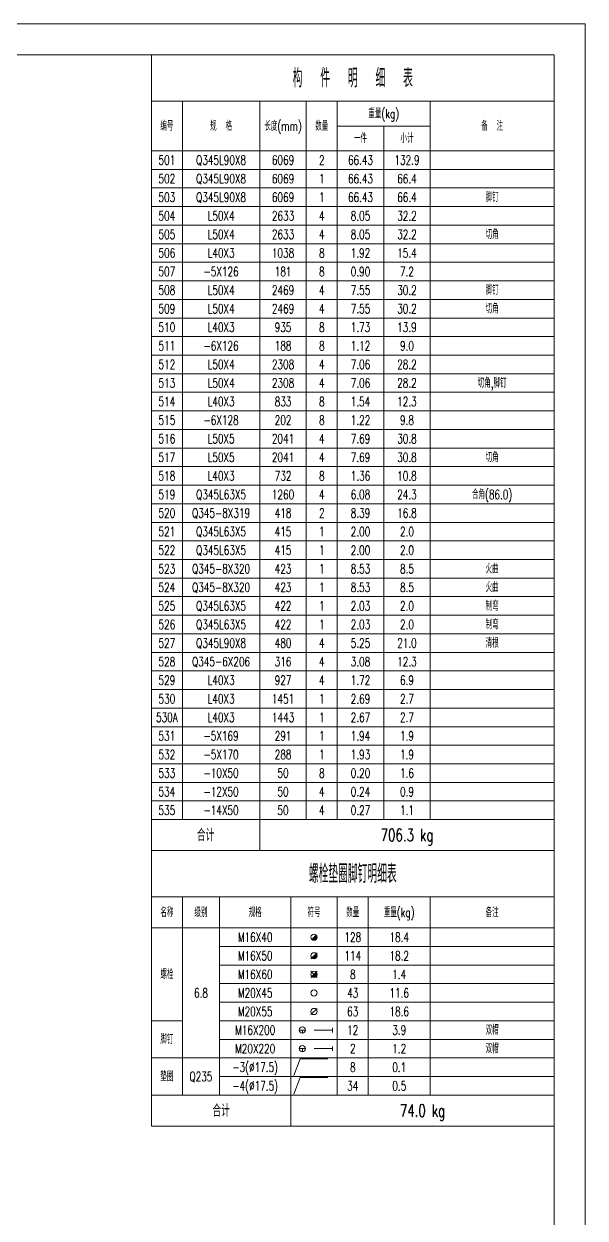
# Model space of a CAD drawing. Extents: x -62666 to 126696, y -48828 to 60042.
# Drawn here: x -49470 to -45846, y -8073 to -358 of the extents above; entities that cross this region are included whole.
import ezdxf
from ezdxf.enums import TextEntityAlignment as Align

# ---------------------------------------------------------------- set-up
doc = ezdxf.new("R2010")
doc.units = 0
doc.header["$MEASUREMENT"] = 0
doc.layers.get('0').update_dxf_attribs({"linetype": 'CONTINUOUS', "lineweight": 25})
doc.styles.get("Standard").update_dxf_attribs({"font": 'simplex.shx', "width": 0.7, "height": 3, "bigfont": 'gbhzfs.shx'})

# ---------------------------------------------------------------- blocks, each defined once
blk = doc.blocks.new('M16X40S')
at = {"color": 3, "linetype": 'Continuous', "lineweight": 13}
blk.add_line((-0.707, -0.707), (0.707, 0.707), dxfattribs=at)
blk.add_circle((0, 0), 1, dxfattribs=at)
for radius in [0.9, 0.8, 0.7, 0.6, 0.5, 0.4, 0.3, 0.2, 0.1]:
    blk.add_arc((0, 0), radius, 225, 45, dxfattribs=at)
blk = doc.blocks.new('M16X50S')
at = {"color": 3, "linetype": 'Continuous', "lineweight": 13}
blk.add_line((-1, -1), (1, 1), dxfattribs=at)
blk.add_circle((0, 0), 1, dxfattribs=at)
for radius in [0.9, 0.8, 0.7, 0.6, 0.5, 0.4, 0.3, 0.2, 0.1]:
    blk.add_arc((0, 0), radius, 225, 45, dxfattribs=at)
blk = doc.blocks.new('M16X60S')
at = {"color": 3, "linetype": 'Continuous', "lineweight": 13}
for p, q in [((-1, -1), (1, 1)), ((1, -1), (-1, 1))]:
    blk.add_line(p, q, dxfattribs=at)
blk.add_circle((0, 0), 1, dxfattribs=at)
for radius in [0.9, 0.8, 0.7, 0.6, 0.5, 0.4, 0.3, 0.2, 0.1]:
    blk.add_arc((0, 0), radius, 225, 45, dxfattribs=at)
blk = doc.blocks.new('M20X45S')
at = {"color": 3, "linetype": 'Continuous', "lineweight": 13}
blk.add_circle((0, 0), 1, dxfattribs=at)
blk = doc.blocks.new('M20X55S')
at = {"color": 3, "linetype": 'Continuous', "lineweight": 13}
blk.add_line((-1, -1), (1, 1), dxfattribs=at)
blk.add_circle((0, 0), 1, dxfattribs=at)
blk = doc.blocks.new('StepBoltML')
at = {"color": 3, "linetype": 'Continuous', "lineweight": 13}
for p, q in [((-4.75, 0), (-2.75, 0)), ((-3.75, 0), (-3.75, -1)), ((0, 0), (6, 0)), ((6, -0.75), (6, 0.75))]:
    blk.add_line(p, q, dxfattribs=at)
blk.add_circle((-3.75, 0), 1, dxfattribs=at)
blk = doc.blocks.new('WasherML')
at = {"color": 3, "linetype": 'Continuous', "lineweight": 13}
for p, q in [((-6.5, -2.7), (-4.5, 2.7)), ((-4.5, 2.7), (4.5, 2.7))]:
    blk.add_line(p, q, dxfattribs=at)

msp = doc.modelspace()

# ---------------------------------------------------------------- linework, layer by layer
at = {"color": 7, "linetype": 'Continuous', "lineweight": 18}
for p, q in [((-62666.47025, -358.15675), (-45846.47025, -358.15675)), ((-45846.47025, -12238.15675), (-45846.47025, -358.15675)), ((-62166.47025, -558.15675), (-46046.47025, -558.15675)), ((-46046.47025, -12038.15675), (-46046.47025, -558.15675))]:
    msp.add_line(p, q, dxfattribs=at)
at = {"color": 3, "linetype": 'Continuous', "lineweight": 13}
for points in [[(-48646.47025, -558.15675), (-48646.47025, -858.15675), (-46046.47025, -858.15675), (-46046.47025, -558.15675)], [(-48646.47025, -858.15675), (-48646.47025, -1178.15675), (-48446.47025, -1178.15675), (-48446.47025, -858.15675)], [(-48446.47025, -858.15675), (-48446.47025, -1178.15675), (-47946.47025, -1178.15675), (-47946.47025, -858.15675)], [(-47946.47025, -858.15675), (-47946.47025, -1178.15675), (-47646.47025, -1178.15675), (-47646.47025, -858.15675)], [(-47646.47025, -858.15675), (-47646.47025, -1178.15675), (-47446.47025, -1178.15675), (-47446.47025, -858.15675)], [(-47446.47025, -858.15675), (-47446.47025, -1018.15675), (-46846.47025, -1018.15675), (-46846.47025, -858.15675)], [(-46846.47025, -858.15675), (-46846.47025, -1178.15675), (-46046.47025, -1178.15675), (-46046.47025, -858.15675)], [(-47446.47025, -1018.15675), (-47446.47025, -1178.15675), (-47146.47025, -1178.15675), (-47146.47025, -1018.15675)], [(-47146.47025, -1018.15675), (-47146.47025, -1178.15675), (-46846.47025, -1178.15675), (-46846.47025, -1018.15675)], [(-48646.47025, -1178.15675), (-48646.47025, -1298.15675), (-48446.47025, -1298.15675), (-48446.47025, -1178.15675)], [(-48446.47025, -1178.15675), (-48446.47025, -1298.15675), (-47946.47025, -1298.15675), (-47946.47025, -1178.15675)], [(-47946.47025, -1178.15675), (-47946.47025, -1298.15675), (-47646.47025, -1298.15675), (-47646.47025, -1178.15675)], [(-47646.47025, -1178.15675), (-47646.47025, -1298.15675), (-47446.47025, -1298.15675), (-47446.47025, -1178.15675)], [(-47446.47025, -1178.15675), (-47446.47025, -1298.15675), (-47146.47025, -1298.15675), (-47146.47025, -1178.15675)], [(-47146.47025, -1178.15675), (-47146.47025, -1298.15675), (-46846.47025, -1298.15675), (-46846.47025, -1178.15675)], [(-46846.47025, -1178.15675), (-46846.47025, -1298.15675), (-46046.47025, -1298.15675), (-46046.47025, -1178.15675)], [(-48646.47025, -1298.15675), (-48646.47025, -1418.15675), (-48446.47025, -1418.15675), (-48446.47025, -1298.15675)], [(-48446.47025, -1298.15675), (-48446.47025, -1418.15675), (-47946.47025, -1418.15675), (-47946.47025, -1298.15675)], [(-47946.47025, -1298.15675), (-47946.47025, -1418.15675), (-47646.47025, -1418.15675), (-47646.47025, -1298.15675)], [(-47646.47025, -1298.15675), (-47646.47025, -1418.15675), (-47446.47025, -1418.15675), (-47446.47025, -1298.15675)], [(-47446.47025, -1298.15675), (-47446.47025, -1418.15675), (-47146.47025, -1418.15675), (-47146.47025, -1298.15675)], [(-47146.47025, -1298.15675), (-47146.47025, -1418.15675), (-46846.47025, -1418.15675), (-46846.47025, -1298.15675)], [(-46846.47025, -1298.15675), (-46846.47025, -1418.15675), (-46046.47025, -1418.15675), (-46046.47025, -1298.15675)], [(-48646.47025, -1418.15675), (-48646.47025, -1538.15675), (-48446.47025, -1538.15675), (-48446.47025, -1418.15675)], [(-48446.47025, -1418.15675), (-48446.47025, -1538.15675), (-47946.47025, -1538.15675), (-47946.47025, -1418.15675)], [(-47946.47025, -1418.15675), (-47946.47025, -1538.15675), (-47646.47025, -1538.15675), (-47646.47025, -1418.15675)], [(-47646.47025, -1418.15675), (-47646.47025, -1538.15675), (-47446.47025, -1538.15675), (-47446.47025, -1418.15675)], [(-47446.47025, -1418.15675), (-47446.47025, -1538.15675), (-47146.47025, -1538.15675), (-47146.47025, -1418.15675)], [(-47146.47025, -1418.15675), (-47146.47025, -1538.15675), (-46846.47025, -1538.15675), (-46846.47025, -1418.15675)], [(-46846.47025, -1418.15675), (-46846.47025, -1538.15675), (-46046.47025, -1538.15675), (-46046.47025, -1418.15675)], [(-48646.47025, -1538.15675), (-48646.47025, -1658.15675), (-48446.47025, -1658.15675), (-48446.47025, -1538.15675)], [(-48446.47025, -1538.15675), (-48446.47025, -1658.15675), (-47946.47025, -1658.15675), (-47946.47025, -1538.15675)], [(-47946.47025, -1538.15675), (-47946.47025, -1658.15675), (-47646.47025, -1658.15675), (-47646.47025, -1538.15675)], [(-47646.47025, -1538.15675), (-47646.47025, -1658.15675), (-47446.47025, -1658.15675), (-47446.47025, -1538.15675)], [(-47446.47025, -1538.15675), (-47446.47025, -1658.15675), (-47146.47025, -1658.15675), (-47146.47025, -1538.15675)], [(-47146.47025, -1538.15675), (-47146.47025, -1658.15675), (-46846.47025, -1658.15675), (-46846.47025, -1538.15675)], [(-46846.47025, -1538.15675), (-46846.47025, -1658.15675), (-46046.47025, -1658.15675), (-46046.47025, -1538.15675)], [(-48646.47025, -1658.15675), (-48646.47025, -1778.15675), (-48446.47025, -1778.15675), (-48446.47025, -1658.15675)], [(-48446.47025, -1658.15675), (-48446.47025, -1778.15675), (-47946.47025, -1778.15675), (-47946.47025, -1658.15675)], [(-47946.47025, -1658.15675), (-47946.47025, -1778.15675), (-47646.47025, -1778.15675), (-47646.47025, -1658.15675)], [(-47646.47025, -1658.15675), (-47646.47025, -1778.15675), (-47446.47025, -1778.15675), (-47446.47025, -1658.15675)], [(-47446.47025, -1658.15675), (-47446.47025, -1778.15675), (-47146.47025, -1778.15675), (-47146.47025, -1658.15675)], [(-47146.47025, -1658.15675), (-47146.47025, -1778.15675), (-46846.47025, -1778.15675), (-46846.47025, -1658.15675)], [(-46846.47025, -1658.15675), (-46846.47025, -1778.15675), (-46046.47025, -1778.15675), (-46046.47025, -1658.15675)], [(-48646.47025, -1778.15675), (-48646.47025, -1898.15675), (-48446.47025, -1898.15675), (-48446.47025, -1778.15675)], [(-48446.47025, -1778.15675), (-48446.47025, -1898.15675), (-47946.47025, -1898.15675), (-47946.47025, -1778.15675)], [(-47946.47025, -1778.15675), (-47946.47025, -1898.15675), (-47646.47025, -1898.15675), (-47646.47025, -1778.15675)], [(-47646.47025, -1778.15675), (-47646.47025, -1898.15675), (-47446.47025, -1898.15675), (-47446.47025, -1778.15675)], [(-47446.47025, -1778.15675), (-47446.47025, -1898.15675), (-47146.47025, -1898.15675), (-47146.47025, -1778.15675)], [(-47146.47025, -1778.15675), (-47146.47025, -1898.15675), (-46846.47025, -1898.15675), (-46846.47025, -1778.15675)], [(-46846.47025, -1778.15675), (-46846.47025, -1898.15675), (-46046.47025, -1898.15675), (-46046.47025, -1778.15675)], [(-48646.47025, -1898.15675), (-48646.47025, -2018.15675), (-48446.47025, -2018.15675), (-48446.47025, -1898.15675)], [(-48446.47025, -1898.15675), (-48446.47025, -2018.15675), (-47946.47025, -2018.15675), (-47946.47025, -1898.15675)], [(-47946.47025, -1898.15675), (-47946.47025, -2018.15675), (-47646.47025, -2018.15675), (-47646.47025, -1898.15675)], [(-47646.47025, -1898.15675), (-47646.47025, -2018.15675), (-47446.47025, -2018.15675), (-47446.47025, -1898.15675)], [(-47446.47025, -1898.15675), (-47446.47025, -2018.15675), (-47146.47025, -2018.15675), (-47146.47025, -1898.15675)], [(-47146.47025, -1898.15675), (-47146.47025, -2018.15675), (-46846.47025, -2018.15675), (-46846.47025, -1898.15675)], [(-46846.47025, -1898.15675), (-46846.47025, -2018.15675), (-46046.47025, -2018.15675), (-46046.47025, -1898.15675)], [(-48646.47025, -2018.15675), (-48646.47025, -2138.15675), (-48446.47025, -2138.15675), (-48446.47025, -2018.15675)], [(-48446.47025, -2018.15675), (-48446.47025, -2138.15675), (-47946.47025, -2138.15675), (-47946.47025, -2018.15675)], [(-47946.47025, -2018.15675), (-47946.47025, -2138.15675), (-47646.47025, -2138.15675), (-47646.47025, -2018.15675)], [(-47646.47025, -2018.15675), (-47646.47025, -2138.15675), (-47446.47025, -2138.15675), (-47446.47025, -2018.15675)], [(-47446.47025, -2018.15675), (-47446.47025, -2138.15675), (-47146.47025, -2138.15675), (-47146.47025, -2018.15675)], [(-47146.47025, -2018.15675), (-47146.47025, -2138.15675), (-46846.47025, -2138.15675), (-46846.47025, -2018.15675)], [(-46846.47025, -2018.15675), (-46846.47025, -2138.15675), (-46046.47025, -2138.15675), (-46046.47025, -2018.15675)], [(-48646.47025, -2138.15675), (-48646.47025, -2258.15675), (-48446.47025, -2258.15675), (-48446.47025, -2138.15675)], [(-48446.47025, -2138.15675), (-48446.47025, -2258.15675), (-47946.47025, -2258.15675), (-47946.47025, -2138.15675)], [(-47946.47025, -2138.15675), (-47946.47025, -2258.15675), (-47646.47025, -2258.15675), (-47646.47025, -2138.15675)], [(-47646.47025, -2138.15675), (-47646.47025, -2258.15675), (-47446.47025, -2258.15675), (-47446.47025, -2138.15675)], [(-47446.47025, -2138.15675), (-47446.47025, -2258.15675), (-47146.47025, -2258.15675), (-47146.47025, -2138.15675)], [(-47146.47025, -2138.15675), (-47146.47025, -2258.15675), (-46846.47025, -2258.15675), (-46846.47025, -2138.15675)], [(-46846.47025, -2138.15675), (-46846.47025, -2258.15675), (-46046.47025, -2258.15675), (-46046.47025, -2138.15675)], [(-48646.47025, -2258.15675), (-48646.47025, -2378.15675), (-48446.47025, -2378.15675), (-48446.47025, -2258.15675)], [(-48446.47025, -2258.15675), (-48446.47025, -2378.15675), (-47946.47025, -2378.15675), (-47946.47025, -2258.15675)], [(-47946.47025, -2258.15675), (-47946.47025, -2378.15675), (-47646.47025, -2378.15675), (-47646.47025, -2258.15675)], [(-47646.47025, -2258.15675), (-47646.47025, -2378.15675), (-47446.47025, -2378.15675), (-47446.47025, -2258.15675)], [(-47446.47025, -2258.15675), (-47446.47025, -2378.15675), (-47146.47025, -2378.15675), (-47146.47025, -2258.15675)], [(-47146.47025, -2258.15675), (-47146.47025, -2378.15675), (-46846.47025, -2378.15675), (-46846.47025, -2258.15675)], [(-46846.47025, -2258.15675), (-46846.47025, -2378.15675), (-46046.47025, -2378.15675), (-46046.47025, -2258.15675)], [(-48646.47025, -2378.15675), (-48646.47025, -2498.15675), (-48446.47025, -2498.15675), (-48446.47025, -2378.15675)], [(-48446.47025, -2378.15675), (-48446.47025, -2498.15675), (-47946.47025, -2498.15675), (-47946.47025, -2378.15675)], [(-47946.47025, -2378.15675), (-47946.47025, -2498.15675), (-47646.47025, -2498.15675), (-47646.47025, -2378.15675)], [(-47646.47025, -2378.15675), (-47646.47025, -2498.15675), (-47446.47025, -2498.15675), (-47446.47025, -2378.15675)], [(-47446.47025, -2378.15675), (-47446.47025, -2498.15675), (-47146.47025, -2498.15675), (-47146.47025, -2378.15675)], [(-47146.47025, -2378.15675), (-47146.47025, -2498.15675), (-46846.47025, -2498.15675), (-46846.47025, -2378.15675)], [(-46846.47025, -2378.15675), (-46846.47025, -2498.15675), (-46046.47025, -2498.15675), (-46046.47025, -2378.15675)], [(-48646.47025, -2498.15675), (-48646.47025, -2618.15675), (-48446.47025, -2618.15675), (-48446.47025, -2498.15675)], [(-48446.47025, -2498.15675), (-48446.47025, -2618.15675), (-47946.47025, -2618.15675), (-47946.47025, -2498.15675)], [(-47946.47025, -2498.15675), (-47946.47025, -2618.15675), (-47646.47025, -2618.15675), (-47646.47025, -2498.15675)], [(-47646.47025, -2498.15675), (-47646.47025, -2618.15675), (-47446.47025, -2618.15675), (-47446.47025, -2498.15675)], [(-47446.47025, -2498.15675), (-47446.47025, -2618.15675), (-47146.47025, -2618.15675), (-47146.47025, -2498.15675)], [(-47146.47025, -2498.15675), (-47146.47025, -2618.15675), (-46846.47025, -2618.15675), (-46846.47025, -2498.15675)], [(-46846.47025, -2498.15675), (-46846.47025, -2618.15675), (-46046.47025, -2618.15675), (-46046.47025, -2498.15675)], [(-48646.47025, -2618.15675), (-48646.47025, -2738.15675), (-48446.47025, -2738.15675), (-48446.47025, -2618.15675)], [(-48446.47025, -2618.15675), (-48446.47025, -2738.15675), (-47946.47025, -2738.15675), (-47946.47025, -2618.15675)], [(-47946.47025, -2618.15675), (-47946.47025, -2738.15675), (-47646.47025, -2738.15675), (-47646.47025, -2618.15675)], [(-47646.47025, -2618.15675), (-47646.47025, -2738.15675), (-47446.47025, -2738.15675), (-47446.47025, -2618.15675)], [(-47446.47025, -2618.15675), (-47446.47025, -2738.15675), (-47146.47025, -2738.15675), (-47146.47025, -2618.15675)], [(-47146.47025, -2618.15675), (-47146.47025, -2738.15675), (-46846.47025, -2738.15675), (-46846.47025, -2618.15675)], [(-46846.47025, -2618.15675), (-46846.47025, -2738.15675), (-46046.47025, -2738.15675), (-46046.47025, -2618.15675)], [(-48646.47025, -2738.15675), (-48646.47025, -2858.15675), (-48446.47025, -2858.15675), (-48446.47025, -2738.15675)], [(-48446.47025, -2738.15675), (-48446.47025, -2858.15675), (-47946.47025, -2858.15675), (-47946.47025, -2738.15675)], [(-47946.47025, -2738.15675), (-47946.47025, -2858.15675), (-47646.47025, -2858.15675), (-47646.47025, -2738.15675)], [(-47646.47025, -2738.15675), (-47646.47025, -2858.15675), (-47446.47025, -2858.15675), (-47446.47025, -2738.15675)], [(-47446.47025, -2738.15675), (-47446.47025, -2858.15675), (-47146.47025, -2858.15675), (-47146.47025, -2738.15675)], [(-47146.47025, -2738.15675), (-47146.47025, -2858.15675), (-46846.47025, -2858.15675), (-46846.47025, -2738.15675)], [(-46846.47025, -2738.15675), (-46846.47025, -2858.15675), (-46046.47025, -2858.15675), (-46046.47025, -2738.15675)], [(-48646.47025, -2858.15675), (-48646.47025, -2978.15675), (-48446.47025, -2978.15675), (-48446.47025, -2858.15675)], [(-48446.47025, -2858.15675), (-48446.47025, -2978.15675), (-47946.47025, -2978.15675), (-47946.47025, -2858.15675)], [(-47946.47025, -2858.15675), (-47946.47025, -2978.15675), (-47646.47025, -2978.15675), (-47646.47025, -2858.15675)], [(-47646.47025, -2858.15675), (-47646.47025, -2978.15675), (-47446.47025, -2978.15675), (-47446.47025, -2858.15675)], [(-47446.47025, -2858.15675), (-47446.47025, -2978.15675), (-47146.47025, -2978.15675), (-47146.47025, -2858.15675)], [(-47146.47025, -2858.15675), (-47146.47025, -2978.15675), (-46846.47025, -2978.15675), (-46846.47025, -2858.15675)], [(-46846.47025, -2858.15675), (-46846.47025, -2978.15675), (-46046.47025, -2978.15675), (-46046.47025, -2858.15675)], [(-48646.47025, -2978.15675), (-48646.47025, -3098.15675), (-48446.47025, -3098.15675), (-48446.47025, -2978.15675)], [(-48446.47025, -2978.15675), (-48446.47025, -3098.15675), (-47946.47025, -3098.15675), (-47946.47025, -2978.15675)], [(-47946.47025, -2978.15675), (-47946.47025, -3098.15675), (-47646.47025, -3098.15675), (-47646.47025, -2978.15675)], [(-47646.47025, -2978.15675), (-47646.47025, -3098.15675), (-47446.47025, -3098.15675), (-47446.47025, -2978.15675)], [(-47446.47025, -2978.15675), (-47446.47025, -3098.15675), (-47146.47025, -3098.15675), (-47146.47025, -2978.15675)], [(-47146.47025, -2978.15675), (-47146.47025, -3098.15675), (-46846.47025, -3098.15675), (-46846.47025, -2978.15675)], [(-46846.47025, -2978.15675), (-46846.47025, -3098.15675), (-46046.47025, -3098.15675), (-46046.47025, -2978.15675)], [(-48646.47025, -3098.15675), (-48646.47025, -3218.15675), (-48446.47025, -3218.15675), (-48446.47025, -3098.15675)], [(-48446.47025, -3098.15675), (-48446.47025, -3218.15675), (-47946.47025, -3218.15675), (-47946.47025, -3098.15675)], [(-47946.47025, -3098.15675), (-47946.47025, -3218.15675), (-47646.47025, -3218.15675), (-47646.47025, -3098.15675)], [(-47646.47025, -3098.15675), (-47646.47025, -3218.15675), (-47446.47025, -3218.15675), (-47446.47025, -3098.15675)], [(-47446.47025, -3098.15675), (-47446.47025, -3218.15675), (-47146.47025, -3218.15675), (-47146.47025, -3098.15675)], [(-47146.47025, -3098.15675), (-47146.47025, -3218.15675), (-46846.47025, -3218.15675), (-46846.47025, -3098.15675)], [(-46846.47025, -3098.15675), (-46846.47025, -3218.15675), (-46046.47025, -3218.15675), (-46046.47025, -3098.15675)], [(-48646.47025, -3218.15675), (-48646.47025, -3338.15675), (-48446.47025, -3338.15675), (-48446.47025, -3218.15675)], [(-48446.47025, -3218.15675), (-48446.47025, -3338.15675), (-47946.47025, -3338.15675), (-47946.47025, -3218.15675)], [(-47946.47025, -3218.15675), (-47946.47025, -3338.15675), (-47646.47025, -3338.15675), (-47646.47025, -3218.15675)], [(-47646.47025, -3218.15675), (-47646.47025, -3338.15675), (-47446.47025, -3338.15675), (-47446.47025, -3218.15675)], [(-47446.47025, -3218.15675), (-47446.47025, -3338.15675), (-47146.47025, -3338.15675), (-47146.47025, -3218.15675)], [(-47146.47025, -3218.15675), (-47146.47025, -3338.15675), (-46846.47025, -3338.15675), (-46846.47025, -3218.15675)], [(-46846.47025, -3218.15675), (-46846.47025, -3338.15675), (-46046.47025, -3338.15675), (-46046.47025, -3218.15675)], [(-48646.47025, -3338.15675), (-48646.47025, -3458.15675), (-48446.47025, -3458.15675), (-48446.47025, -3338.15675)], [(-48446.47025, -3338.15675), (-48446.47025, -3458.15675), (-47946.47025, -3458.15675), (-47946.47025, -3338.15675)], [(-47946.47025, -3338.15675), (-47946.47025, -3458.15675), (-47646.47025, -3458.15675), (-47646.47025, -3338.15675)], [(-47646.47025, -3338.15675), (-47646.47025, -3458.15675), (-47446.47025, -3458.15675), (-47446.47025, -3338.15675)], [(-47446.47025, -3338.15675), (-47446.47025, -3458.15675), (-47146.47025, -3458.15675), (-47146.47025, -3338.15675)], [(-47146.47025, -3338.15675), (-47146.47025, -3458.15675), (-46846.47025, -3458.15675), (-46846.47025, -3338.15675)], [(-46846.47025, -3338.15675), (-46846.47025, -3458.15675), (-46046.47025, -3458.15675), (-46046.47025, -3338.15675)], [(-48646.47025, -3458.15675), (-48646.47025, -3578.15675), (-48446.47025, -3578.15675), (-48446.47025, -3458.15675)], [(-48446.47025, -3458.15675), (-48446.47025, -3578.15675), (-47946.47025, -3578.15675), (-47946.47025, -3458.15675)], [(-47946.47025, -3458.15675), (-47946.47025, -3578.15675), (-47646.47025, -3578.15675), (-47646.47025, -3458.15675)], [(-47646.47025, -3458.15675), (-47646.47025, -3578.15675), (-47446.47025, -3578.15675), (-47446.47025, -3458.15675)], [(-47446.47025, -3458.15675), (-47446.47025, -3578.15675), (-47146.47025, -3578.15675), (-47146.47025, -3458.15675)], [(-47146.47025, -3458.15675), (-47146.47025, -3578.15675), (-46846.47025, -3578.15675), (-46846.47025, -3458.15675)], [(-46846.47025, -3458.15675), (-46846.47025, -3578.15675), (-46046.47025, -3578.15675), (-46046.47025, -3458.15675)], [(-48646.47025, -3578.15675), (-48646.47025, -3698.15675), (-48446.47025, -3698.15675), (-48446.47025, -3578.15675)], [(-48446.47025, -3578.15675), (-48446.47025, -3698.15675), (-47946.47025, -3698.15675), (-47946.47025, -3578.15675)], [(-47946.47025, -3578.15675), (-47946.47025, -3698.15675), (-47646.47025, -3698.15675), (-47646.47025, -3578.15675)], [(-47646.47025, -3578.15675), (-47646.47025, -3698.15675), (-47446.47025, -3698.15675), (-47446.47025, -3578.15675)], [(-47446.47025, -3578.15675), (-47446.47025, -3698.15675), (-47146.47025, -3698.15675), (-47146.47025, -3578.15675)], [(-47146.47025, -3578.15675), (-47146.47025, -3698.15675), (-46846.47025, -3698.15675), (-46846.47025, -3578.15675)], [(-46846.47025, -3578.15675), (-46846.47025, -3698.15675), (-46046.47025, -3698.15675), (-46046.47025, -3578.15675)], [(-48646.47025, -3698.15675), (-48646.47025, -3818.15675), (-48446.47025, -3818.15675), (-48446.47025, -3698.15675)], [(-48446.47025, -3698.15675), (-48446.47025, -3818.15675), (-47946.47025, -3818.15675), (-47946.47025, -3698.15675)], [(-47946.47025, -3698.15675), (-47946.47025, -3818.15675), (-47646.47025, -3818.15675), (-47646.47025, -3698.15675)], [(-47646.47025, -3698.15675), (-47646.47025, -3818.15675), (-47446.47025, -3818.15675), (-47446.47025, -3698.15675)], [(-47446.47025, -3698.15675), (-47446.47025, -3818.15675), (-47146.47025, -3818.15675), (-47146.47025, -3698.15675)], [(-47146.47025, -3698.15675), (-47146.47025, -3818.15675), (-46846.47025, -3818.15675), (-46846.47025, -3698.15675)], [(-46846.47025, -3698.15675), (-46846.47025, -3818.15675), (-46046.47025, -3818.15675), (-46046.47025, -3698.15675)], [(-48646.47025, -3818.15675), (-48646.47025, -3938.15675), (-48446.47025, -3938.15675), (-48446.47025, -3818.15675)], [(-48446.47025, -3818.15675), (-48446.47025, -3938.15675), (-47946.47025, -3938.15675), (-47946.47025, -3818.15675)], [(-47946.47025, -3818.15675), (-47946.47025, -3938.15675), (-47646.47025, -3938.15675), (-47646.47025, -3818.15675)], [(-47646.47025, -3818.15675), (-47646.47025, -3938.15675), (-47446.47025, -3938.15675), (-47446.47025, -3818.15675)], [(-47446.47025, -3818.15675), (-47446.47025, -3938.15675), (-47146.47025, -3938.15675), (-47146.47025, -3818.15675)], [(-47146.47025, -3818.15675), (-47146.47025, -3938.15675), (-46846.47025, -3938.15675), (-46846.47025, -3818.15675)], [(-46846.47025, -3818.15675), (-46846.47025, -3938.15675), (-46046.47025, -3938.15675), (-46046.47025, -3818.15675)], [(-48646.47025, -3938.15675), (-48646.47025, -4058.15675), (-48446.47025, -4058.15675), (-48446.47025, -3938.15675)], [(-48446.47025, -3938.15675), (-48446.47025, -4058.15675), (-47946.47025, -4058.15675), (-47946.47025, -3938.15675)], [(-47946.47025, -3938.15675), (-47946.47025, -4058.15675), (-47646.47025, -4058.15675), (-47646.47025, -3938.15675)], [(-47646.47025, -3938.15675), (-47646.47025, -4058.15675), (-47446.47025, -4058.15675), (-47446.47025, -3938.15675)], [(-47446.47025, -3938.15675), (-47446.47025, -4058.15675), (-47146.47025, -4058.15675), (-47146.47025, -3938.15675)], [(-47146.47025, -3938.15675), (-47146.47025, -4058.15675), (-46846.47025, -4058.15675), (-46846.47025, -3938.15675)], [(-46846.47025, -3938.15675), (-46846.47025, -4058.15675), (-46046.47025, -4058.15675), (-46046.47025, -3938.15675)], [(-48646.47025, -4058.15675), (-48646.47025, -4178.15675), (-48446.47025, -4178.15675), (-48446.47025, -4058.15675)], [(-48446.47025, -4058.15675), (-48446.47025, -4178.15675), (-47946.47025, -4178.15675), (-47946.47025, -4058.15675)], [(-47946.47025, -4058.15675), (-47946.47025, -4178.15675), (-47646.47025, -4178.15675), (-47646.47025, -4058.15675)], [(-47646.47025, -4058.15675), (-47646.47025, -4178.15675), (-47446.47025, -4178.15675), (-47446.47025, -4058.15675)], [(-47446.47025, -4058.15675), (-47446.47025, -4178.15675), (-47146.47025, -4178.15675), (-47146.47025, -4058.15675)], [(-47146.47025, -4058.15675), (-47146.47025, -4178.15675), (-46846.47025, -4178.15675), (-46846.47025, -4058.15675)], [(-46846.47025, -4058.15675), (-46846.47025, -4178.15675), (-46046.47025, -4178.15675), (-46046.47025, -4058.15675)], [(-48646.47025, -4178.15675), (-48646.47025, -4298.15675), (-48446.47025, -4298.15675), (-48446.47025, -4178.15675)], [(-48446.47025, -4178.15675), (-48446.47025, -4298.15675), (-47946.47025, -4298.15675), (-47946.47025, -4178.15675)], [(-47946.47025, -4178.15675), (-47946.47025, -4298.15675), (-47646.47025, -4298.15675), (-47646.47025, -4178.15675)], [(-47646.47025, -4178.15675), (-47646.47025, -4298.15675), (-47446.47025, -4298.15675), (-47446.47025, -4178.15675)], [(-47446.47025, -4178.15675), (-47446.47025, -4298.15675), (-47146.47025, -4298.15675), (-47146.47025, -4178.15675)], [(-47146.47025, -4178.15675), (-47146.47025, -4298.15675), (-46846.47025, -4298.15675), (-46846.47025, -4178.15675)], [(-46846.47025, -4178.15675), (-46846.47025, -4298.15675), (-46046.47025, -4298.15675), (-46046.47025, -4178.15675)], [(-48646.47025, -4298.15675), (-48646.47025, -4418.15675), (-48446.47025, -4418.15675), (-48446.47025, -4298.15675)], [(-48446.47025, -4298.15675), (-48446.47025, -4418.15675), (-47946.47025, -4418.15675), (-47946.47025, -4298.15675)], [(-47946.47025, -4298.15675), (-47946.47025, -4418.15675), (-47646.47025, -4418.15675), (-47646.47025, -4298.15675)], [(-47646.47025, -4298.15675), (-47646.47025, -4418.15675), (-47446.47025, -4418.15675), (-47446.47025, -4298.15675)], [(-47446.47025, -4298.15675), (-47446.47025, -4418.15675), (-47146.47025, -4418.15675), (-47146.47025, -4298.15675)], [(-47146.47025, -4298.15675), (-47146.47025, -4418.15675), (-46846.47025, -4418.15675), (-46846.47025, -4298.15675)], [(-46846.47025, -4298.15675), (-46846.47025, -4418.15675), (-46046.47025, -4418.15675), (-46046.47025, -4298.15675)], [(-48646.47025, -4418.15675), (-48646.47025, -4538.15675), (-48446.47025, -4538.15675), (-48446.47025, -4418.15675)], [(-48446.47025, -4418.15675), (-48446.47025, -4538.15675), (-47946.47025, -4538.15675), (-47946.47025, -4418.15675)], [(-47946.47025, -4418.15675), (-47946.47025, -4538.15675), (-47646.47025, -4538.15675), (-47646.47025, -4418.15675)], [(-47646.47025, -4418.15675), (-47646.47025, -4538.15675), (-47446.47025, -4538.15675), (-47446.47025, -4418.15675)], [(-47446.47025, -4418.15675), (-47446.47025, -4538.15675), (-47146.47025, -4538.15675), (-47146.47025, -4418.15675)], [(-47146.47025, -4418.15675), (-47146.47025, -4538.15675), (-46846.47025, -4538.15675), (-46846.47025, -4418.15675)], [(-46846.47025, -4418.15675), (-46846.47025, -4538.15675), (-46046.47025, -4538.15675), (-46046.47025, -4418.15675)], [(-48646.47025, -4538.15675), (-48646.47025, -4658.15675), (-48446.47025, -4658.15675), (-48446.47025, -4538.15675)], [(-48446.47025, -4538.15675), (-48446.47025, -4658.15675), (-47946.47025, -4658.15675), (-47946.47025, -4538.15675)], [(-47946.47025, -4538.15675), (-47946.47025, -4658.15675), (-47646.47025, -4658.15675), (-47646.47025, -4538.15675)], [(-47646.47025, -4538.15675), (-47646.47025, -4658.15675), (-47446.47025, -4658.15675), (-47446.47025, -4538.15675)], [(-47446.47025, -4538.15675), (-47446.47025, -4658.15675), (-47146.47025, -4658.15675), (-47146.47025, -4538.15675)], [(-47146.47025, -4538.15675), (-47146.47025, -4658.15675), (-46846.47025, -4658.15675), (-46846.47025, -4538.15675)], [(-46846.47025, -4538.15675), (-46846.47025, -4658.15675), (-46046.47025, -4658.15675), (-46046.47025, -4538.15675)], [(-48646.47025, -4658.15675), (-48646.47025, -4778.15675), (-48446.47025, -4778.15675), (-48446.47025, -4658.15675)], [(-48446.47025, -4658.15675), (-48446.47025, -4778.15675), (-47946.47025, -4778.15675), (-47946.47025, -4658.15675)], [(-47946.47025, -4658.15675), (-47946.47025, -4778.15675), (-47646.47025, -4778.15675), (-47646.47025, -4658.15675)], [(-47646.47025, -4658.15675), (-47646.47025, -4778.15675), (-47446.47025, -4778.15675), (-47446.47025, -4658.15675)], [(-47446.47025, -4658.15675), (-47446.47025, -4778.15675), (-47146.47025, -4778.15675), (-47146.47025, -4658.15675)], [(-47146.47025, -4658.15675), (-47146.47025, -4778.15675), (-46846.47025, -4778.15675), (-46846.47025, -4658.15675)], [(-46846.47025, -4658.15675), (-46846.47025, -4778.15675), (-46046.47025, -4778.15675), (-46046.47025, -4658.15675)], [(-48646.47025, -4778.15675), (-48646.47025, -4898.15675), (-48446.47025, -4898.15675), (-48446.47025, -4778.15675)], [(-48446.47025, -4778.15675), (-48446.47025, -4898.15675), (-47946.47025, -4898.15675), (-47946.47025, -4778.15675)], [(-47946.47025, -4778.15675), (-47946.47025, -4898.15675), (-47646.47025, -4898.15675), (-47646.47025, -4778.15675)], [(-47646.47025, -4778.15675), (-47646.47025, -4898.15675), (-47446.47025, -4898.15675), (-47446.47025, -4778.15675)], [(-47446.47025, -4778.15675), (-47446.47025, -4898.15675), (-47146.47025, -4898.15675), (-47146.47025, -4778.15675)], [(-47146.47025, -4778.15675), (-47146.47025, -4898.15675), (-46846.47025, -4898.15675), (-46846.47025, -4778.15675)], [(-46846.47025, -4778.15675), (-46846.47025, -4898.15675), (-46046.47025, -4898.15675), (-46046.47025, -4778.15675)], [(-48646.47025, -4898.15675), (-48646.47025, -5018.15675), (-48446.47025, -5018.15675), (-48446.47025, -4898.15675)], [(-48446.47025, -4898.15675), (-48446.47025, -5018.15675), (-47946.47025, -5018.15675), (-47946.47025, -4898.15675)], [(-47946.47025, -4898.15675), (-47946.47025, -5018.15675), (-47646.47025, -5018.15675), (-47646.47025, -4898.15675)], [(-47646.47025, -4898.15675), (-47646.47025, -5018.15675), (-47446.47025, -5018.15675), (-47446.47025, -4898.15675)], [(-47446.47025, -4898.15675), (-47446.47025, -5018.15675), (-47146.47025, -5018.15675), (-47146.47025, -4898.15675)], [(-47146.47025, -4898.15675), (-47146.47025, -5018.15675), (-46846.47025, -5018.15675), (-46846.47025, -4898.15675)], [(-46846.47025, -4898.15675), (-46846.47025, -5018.15675), (-46046.47025, -5018.15675), (-46046.47025, -4898.15675)], [(-48646.47025, -5018.15675), (-48646.47025, -5138.15675), (-48446.47025, -5138.15675), (-48446.47025, -5018.15675)], [(-48446.47025, -5018.15675), (-48446.47025, -5138.15675), (-47946.47025, -5138.15675), (-47946.47025, -5018.15675)], [(-47946.47025, -5018.15675), (-47946.47025, -5138.15675), (-47646.47025, -5138.15675), (-47646.47025, -5018.15675)], [(-47646.47025, -5018.15675), (-47646.47025, -5138.15675), (-47446.47025, -5138.15675), (-47446.47025, -5018.15675)], [(-47446.47025, -5018.15675), (-47446.47025, -5138.15675), (-47146.47025, -5138.15675), (-47146.47025, -5018.15675)], [(-47146.47025, -5018.15675), (-47146.47025, -5138.15675), (-46846.47025, -5138.15675), (-46846.47025, -5018.15675)], [(-46846.47025, -5018.15675), (-46846.47025, -5138.15675), (-46046.47025, -5138.15675), (-46046.47025, -5018.15675)], [(-48646.47025, -5138.15675), (-48646.47025, -5258.15675), (-48446.47025, -5258.15675), (-48446.47025, -5138.15675)], [(-48446.47025, -5138.15675), (-48446.47025, -5258.15675), (-47946.47025, -5258.15675), (-47946.47025, -5138.15675)], [(-47946.47025, -5138.15675), (-47946.47025, -5258.15675), (-47646.47025, -5258.15675), (-47646.47025, -5138.15675)], [(-47646.47025, -5138.15675), (-47646.47025, -5258.15675), (-47446.47025, -5258.15675), (-47446.47025, -5138.15675)], [(-47446.47025, -5138.15675), (-47446.47025, -5258.15675), (-47146.47025, -5258.15675), (-47146.47025, -5138.15675)], [(-47146.47025, -5138.15675), (-47146.47025, -5258.15675), (-46846.47025, -5258.15675), (-46846.47025, -5138.15675)], [(-46846.47025, -5138.15675), (-46846.47025, -5258.15675), (-46046.47025, -5258.15675), (-46046.47025, -5138.15675)], [(-48646.47025, -5258.15675), (-48646.47025, -5378.15675), (-48446.47025, -5378.15675), (-48446.47025, -5258.15675)], [(-48446.47025, -5258.15675), (-48446.47025, -5378.15675), (-47946.47025, -5378.15675), (-47946.47025, -5258.15675)], [(-47946.47025, -5258.15675), (-47946.47025, -5378.15675), (-47646.47025, -5378.15675), (-47646.47025, -5258.15675)], [(-47646.47025, -5258.15675), (-47646.47025, -5378.15675), (-47446.47025, -5378.15675), (-47446.47025, -5258.15675)], [(-47446.47025, -5258.15675), (-47446.47025, -5378.15675), (-47146.47025, -5378.15675), (-47146.47025, -5258.15675)], [(-47146.47025, -5258.15675), (-47146.47025, -5378.15675), (-46846.47025, -5378.15675), (-46846.47025, -5258.15675)], [(-46846.47025, -5258.15675), (-46846.47025, -5378.15675), (-46046.47025, -5378.15675), (-46046.47025, -5258.15675)], [(-48646.47025, -5378.15675), (-48646.47025, -5498.15675), (-48446.47025, -5498.15675), (-48446.47025, -5378.15675)], [(-48446.47025, -5378.15675), (-48446.47025, -5498.15675), (-47946.47025, -5498.15675), (-47946.47025, -5378.15675)], [(-47946.47025, -5378.15675), (-47946.47025, -5498.15675), (-47646.47025, -5498.15675), (-47646.47025, -5378.15675)], [(-47646.47025, -5378.15675), (-47646.47025, -5498.15675), (-47446.47025, -5498.15675), (-47446.47025, -5378.15675)], [(-47446.47025, -5378.15675), (-47446.47025, -5498.15675), (-47146.47025, -5498.15675), (-47146.47025, -5378.15675)], [(-47146.47025, -5378.15675), (-47146.47025, -5498.15675), (-46846.47025, -5498.15675), (-46846.47025, -5378.15675)], [(-46846.47025, -5378.15675), (-46846.47025, -5498.15675), (-46046.47025, -5498.15675), (-46046.47025, -5378.15675)], [(-48646.47025, -5498.15675), (-48646.47025, -5698.15675), (-47946.47025, -5698.15675), (-47946.47025, -5498.15675)], [(-47946.47025, -5498.15675), (-47946.47025, -5698.15675), (-46046.47025, -5698.15675), (-46046.47025, -5498.15675)], [(-48646.47025, -5698.15675), (-48646.47025, -5998.15675), (-46046.47025, -5998.15675), (-46046.47025, -5698.15675)], [(-48646.47025, -5998.15675), (-48646.47025, -6198.15675), (-48446.47025, -6198.15675), (-48446.47025, -5998.15675)], [(-48446.47025, -5998.15675), (-48446.47025, -6198.15675), (-48206.47025, -6198.15675), (-48206.47025, -5998.15675)], [(-48206.47025, -5998.15675), (-48206.47025, -6198.15675), (-47746.47025, -6198.15675), (-47746.47025, -5998.15675)], [(-47746.47025, -5998.15675), (-47746.47025, -6198.15675), (-47446.47025, -6198.15675), (-47446.47025, -5998.15675)], [(-47446.47025, -5998.15675), (-47446.47025, -6198.15675), (-47246.47025, -6198.15675), (-47246.47025, -5998.15675)], [(-47246.47025, -5998.15675), (-47246.47025, -6198.15675), (-46846.47025, -6198.15675), (-46846.47025, -5998.15675)], [(-46846.47025, -5998.15675), (-46846.47025, -6198.15675), (-46046.47025, -6198.15675), (-46046.47025, -5998.15675)], [(-48646.47025, -6198.15675), (-48646.47025, -6798.15675), (-48446.47025, -6798.15675), (-48446.47025, -6198.15675)], [(-48446.47025, -6198.15675), (-48446.47025, -7038.15675), (-48206.47025, -7038.15675), (-48206.47025, -6198.15675)], [(-48206.47025, -6198.15675), (-48206.47025, -6318.15675), (-47746.47025, -6318.15675), (-47746.47025, -6198.15675)], [(-47746.47025, -6198.15675), (-47746.47025, -6318.15675), (-47446.47025, -6318.15675), (-47446.47025, -6198.15675)], [(-47446.47025, -6198.15675), (-47446.47025, -6318.15675), (-47246.47025, -6318.15675), (-47246.47025, -6198.15675)], [(-47246.47025, -6198.15675), (-47246.47025, -6318.15675), (-46846.47025, -6318.15675), (-46846.47025, -6198.15675)], [(-46846.47025, -6198.15675), (-46846.47025, -6318.15675), (-46046.47025, -6318.15675), (-46046.47025, -6198.15675)], [(-48206.47025, -6318.15675), (-48206.47025, -6438.15675), (-47746.47025, -6438.15675), (-47746.47025, -6318.15675)], [(-47746.47025, -6318.15675), (-47746.47025, -6438.15675), (-47446.47025, -6438.15675), (-47446.47025, -6318.15675)], [(-47446.47025, -6318.15675), (-47446.47025, -6438.15675), (-47246.47025, -6438.15675), (-47246.47025, -6318.15675)], [(-47246.47025, -6318.15675), (-47246.47025, -6438.15675), (-46846.47025, -6438.15675), (-46846.47025, -6318.15675)], [(-46846.47025, -6318.15675), (-46846.47025, -6438.15675), (-46046.47025, -6438.15675), (-46046.47025, -6318.15675)], [(-48206.47025, -6438.15675), (-48206.47025, -6558.15675), (-47746.47025, -6558.15675), (-47746.47025, -6438.15675)], [(-47746.47025, -6438.15675), (-47746.47025, -6558.15675), (-47446.47025, -6558.15675), (-47446.47025, -6438.15675)], [(-47446.47025, -6438.15675), (-47446.47025, -6558.15675), (-47246.47025, -6558.15675), (-47246.47025, -6438.15675)], [(-47246.47025, -6438.15675), (-47246.47025, -6558.15675), (-46846.47025, -6558.15675), (-46846.47025, -6438.15675)], [(-46846.47025, -6438.15675), (-46846.47025, -6558.15675), (-46046.47025, -6558.15675), (-46046.47025, -6438.15675)], [(-48206.47025, -6558.15675), (-48206.47025, -6678.15675), (-47746.47025, -6678.15675), (-47746.47025, -6558.15675)], [(-47746.47025, -6558.15675), (-47746.47025, -6678.15675), (-47446.47025, -6678.15675), (-47446.47025, -6558.15675)], [(-47446.47025, -6558.15675), (-47446.47025, -6678.15675), (-47246.47025, -6678.15675), (-47246.47025, -6558.15675)], [(-47246.47025, -6558.15675), (-47246.47025, -6678.15675), (-46846.47025, -6678.15675), (-46846.47025, -6558.15675)], [(-46846.47025, -6558.15675), (-46846.47025, -6678.15675), (-46046.47025, -6678.15675), (-46046.47025, -6558.15675)], [(-48206.47025, -6678.15675), (-48206.47025, -6798.15675), (-47746.47025, -6798.15675), (-47746.47025, -6678.15675)], [(-47746.47025, -6678.15675), (-47746.47025, -6798.15675), (-47446.47025, -6798.15675), (-47446.47025, -6678.15675)], [(-47446.47025, -6678.15675), (-47446.47025, -6798.15675), (-47246.47025, -6798.15675), (-47246.47025, -6678.15675)], [(-47246.47025, -6678.15675), (-47246.47025, -6798.15675), (-46846.47025, -6798.15675), (-46846.47025, -6678.15675)], [(-46846.47025, -6678.15675), (-46846.47025, -6798.15675), (-46046.47025, -6798.15675), (-46046.47025, -6678.15675)], [(-48646.47025, -6798.15675), (-48646.47025, -7038.15675), (-48446.47025, -7038.15675), (-48446.47025, -6798.15675)], [(-48206.47025, -6798.15675), (-48206.47025, -6918.15675), (-47746.47025, -6918.15675), (-47746.47025, -6798.15675)], [(-47746.47025, -6798.15675), (-47746.47025, -6918.15675), (-47446.47025, -6918.15675), (-47446.47025, -6798.15675)], [(-47446.47025, -6798.15675), (-47446.47025, -6918.15675), (-47246.47025, -6918.15675), (-47246.47025, -6798.15675)], [(-47246.47025, -6798.15675), (-47246.47025, -6918.15675), (-46846.47025, -6918.15675), (-46846.47025, -6798.15675)], [(-46846.47025, -6798.15675), (-46846.47025, -6918.15675), (-46046.47025, -6918.15675), (-46046.47025, -6798.15675)], [(-48206.47025, -6918.15675), (-48206.47025, -7038.15675), (-47746.47025, -7038.15675), (-47746.47025, -6918.15675)], [(-47746.47025, -6918.15675), (-47746.47025, -7038.15675), (-47446.47025, -7038.15675), (-47446.47025, -6918.15675)], [(-47446.47025, -6918.15675), (-47446.47025, -7038.15675), (-47246.47025, -7038.15675), (-47246.47025, -6918.15675)], [(-47246.47025, -6918.15675), (-47246.47025, -7038.15675), (-46846.47025, -7038.15675), (-46846.47025, -6918.15675)], [(-46846.47025, -6918.15675), (-46846.47025, -7038.15675), (-46046.47025, -7038.15675), (-46046.47025, -6918.15675)], [(-48646.47025, -7038.15675), (-48646.47025, -7278.15675), (-48446.47025, -7278.15675), (-48446.47025, -7038.15675)], [(-48446.47025, -7038.15675), (-48446.47025, -7278.15675), (-48206.47025, -7278.15675), (-48206.47025, -7038.15675)], [(-48206.47025, -7038.15675), (-48206.47025, -7158.15675), (-47746.47025, -7158.15675), (-47746.47025, -7038.15675)], [(-47746.47025, -7038.15675), (-47746.47025, -7158.15675), (-47446.47025, -7158.15675), (-47446.47025, -7038.15675)], [(-47446.47025, -7038.15675), (-47446.47025, -7158.15675), (-47246.47025, -7158.15675), (-47246.47025, -7038.15675)], [(-47246.47025, -7038.15675), (-47246.47025, -7158.15675), (-46846.47025, -7158.15675), (-46846.47025, -7038.15675)], [(-46846.47025, -7038.15675), (-46846.47025, -7158.15675), (-46046.47025, -7158.15675), (-46046.47025, -7038.15675)], [(-48206.47025, -7158.15675), (-48206.47025, -7278.15675), (-47746.47025, -7278.15675), (-47746.47025, -7158.15675)], [(-47746.47025, -7158.15675), (-47746.47025, -7278.15675), (-47446.47025, -7278.15675), (-47446.47025, -7158.15675)], [(-47446.47025, -7158.15675), (-47446.47025, -7278.15675), (-47246.47025, -7278.15675), (-47246.47025, -7158.15675)], [(-47246.47025, -7158.15675), (-47246.47025, -7278.15675), (-46846.47025, -7278.15675), (-46846.47025, -7158.15675)], [(-46846.47025, -7158.15675), (-46846.47025, -7278.15675), (-46046.47025, -7278.15675), (-46046.47025, -7158.15675)], [(-48646.47025, -7278.15675), (-48646.47025, -7478.15675), (-47746.47025, -7478.15675), (-47746.47025, -7278.15675)], [(-47746.47025, -7278.15675), (-47746.47025, -7478.15675), (-46046.47025, -7478.15675), (-46046.47025, -7278.15675)]]:
    msp.add_lwpolyline(points, close=True, dxfattribs=at)

# ---------------------------------------------------------------- block references
at = {"color": 3, "linetype": 'Continuous', "lineweight": 13, "xscale": 20, "yscale": 20, "zscale": 20}
for name, p in [('M16X40S', (-47596.47025, -6258.15675)), ('M16X50S', (-47596.47025, -6378.15675)), ('M16X60S', (-47596.47025, -6498.15675)), ('M20X45S', (-47596.47025, -6618.15675)), ('M20X55S', (-47596.47025, -6738.15675)), ('StepBoltML', (-47596.47025, -6858.15675)), ('StepBoltML', (-47596.47025, -6978.15675)), ('WasherML', (-47596.47025, -7098.15675)), ('WasherML', (-47596.47025, -7218.15675))]:
    msp.add_blockref(name, p, dxfattribs=at)

# ---------------------------------------------------------------- texts
at = {"color": 3, "linetype": 'Continuous', "lineweight": 13, "width": 0.7}
for s, height, p in [('构  件  明  细  表', 120, (-47346.47025, -708.15675)), ('重量(kg)', 60, (-47146.47025, -938.15675)), ('编号', 60, (-48546.47025, -1018.15675)), ('规  格', 60, (-48196.47025, -1018.15675)), ('长度(mm)', 60, (-47796.47025, -1018.15675)), ('数量', 60, (-47546.47025, -1018.15675)), ('备  注', 60, (-46446.47025, -1018.15675)), ('一件', 60, (-47296.47025, -1098.15675)), ('小计', 60, (-46996.47025, -1098.15675)), ('501', 60, (-48546.47025, -1238.15675)), ('Q345L90X8', 60, (-48196.47025, -1238.15675)), ('6069', 60, (-47796.47025, -1238.15675)), ('2', 60, (-47546.47025, -1238.15675)), ('66.43', 60, (-47296.47025, -1238.15675)), ('132.9', 60, (-46996.47025, -1238.15675)), ('502', 60, (-48546.47025, -1358.15675)), ('Q345L90X8', 60, (-48196.47025, -1358.15675)), ('6069', 60, (-47796.47025, -1358.15675)), ('1', 60, (-47546.47025, -1358.15675)), ('66.43', 60, (-47296.47025, -1358.15675)), ('66.4', 60, (-46996.47025, -1358.15675)), ('503', 60, (-48546.47025, -1478.15675)), ('Q345L90X8', 60, (-48196.47025, -1478.15675)), ('6069', 60, (-47796.47025, -1478.15675)), ('1', 60, (-47546.47025, -1478.15675)), ('66.43', 60, (-47296.47025, -1478.15675)), ('66.4', 60, (-46996.47025, -1478.15675)), ('脚钉', 60, (-46446.47025, -1478.15675)), ('504', 60, (-48546.47025, -1598.15675)), ('L50X4', 60, (-48196.47025, -1598.15675)), ('2633', 60, (-47796.47025, -1598.15675)), ('4', 60, (-47546.47025, -1598.15675)), ('8.05', 60, (-47296.47025, -1598.15675)), ('32.2', 60, (-46996.47025, -1598.15675)), ('505', 60, (-48546.47025, -1718.15675)), ('L50X4', 60, (-48196.47025, -1718.15675)), ('2633', 60, (-47796.47025, -1718.15675)), ('4', 60, (-47546.47025, -1718.15675)), ('8.05', 60, (-47296.47025, -1718.15675)), ('32.2', 60, (-46996.47025, -1718.15675)), ('切角', 60, (-46446.47025, -1718.15675)), ('506', 60, (-48546.47025, -1838.15675)), ('L40X3', 60, (-48196.47025, -1838.15675)), ('1038', 60, (-47796.47025, -1838.15675)), ('8', 60, (-47546.47025, -1838.15675)), ('1.92', 60, (-47296.47025, -1838.15675)), ('15.4', 60, (-46996.47025, -1838.15675)), ('507', 60, (-48546.47025, -1958.15675)), ('-5X126', 60, (-48196.47025, -1958.15675)), ('181', 60, (-47796.47025, -1958.15675)), ('8', 60, (-47546.47025, -1958.15675)), ('0.90', 60, (-47296.47025, -1958.15675)), ('7.2', 60, (-46996.47025, -1958.15675)), ('508', 60, (-48546.47025, -2078.15675)), ('L50X4', 60, (-48196.47025, -2078.15675)), ('2469', 60, (-47796.47025, -2078.15675)), ('4', 60, (-47546.47025, -2078.15675)), ('7.55', 60, (-47296.47025, -2078.15675)), ('30.2', 60, (-46996.47025, -2078.15675)), ('脚钉', 60, (-46446.47025, -2078.15675)), ('509', 60, (-48546.47025, -2198.15675)), ('L50X4', 60, (-48196.47025, -2198.15675)), ('2469', 60, (-47796.47025, -2198.15675)), ('4', 60, (-47546.47025, -2198.15675)), ('7.55', 60, (-47296.47025, -2198.15675)), ('30.2', 60, (-46996.47025, -2198.15675)), ('切角', 60, (-46446.47025, -2198.15675)), ('510', 60, (-48546.47025, -2318.15675)), ('L40X3', 60, (-48196.47025, -2318.15675)), ('935', 60, (-47796.47025, -2318.15675)), ('8', 60, (-47546.47025, -2318.15675)), ('1.73', 60, (-47296.47025, -2318.15675)), ('13.9', 60, (-46996.47025, -2318.15675)), ('511', 60, (-48546.47025, -2438.15675)), ('-6X126', 60, (-48196.47025, -2438.15675)), ('188', 60, (-47796.47025, -2438.15675)), ('8', 60, (-47546.47025, -2438.15675)), ('1.12', 60, (-47296.47025, -2438.15675)), ('9.0', 60, (-46996.47025, -2438.15675)), ('512', 60, (-48546.47025, -2558.15675)), ('L50X4', 60, (-48196.47025, -2558.15675)), ('2308', 60, (-47796.47025, -2558.15675)), ('4', 60, (-47546.47025, -2558.15675)), ('7.06', 60, (-47296.47025, -2558.15675)), ('28.2', 60, (-46996.47025, -2558.15675)), ('513', 60, (-48546.47025, -2678.15675)), ('L50X4', 60, (-48196.47025, -2678.15675)), ('2308', 60, (-47796.47025, -2678.15675)), ('4', 60, (-47546.47025, -2678.15675)), ('7.06', 60, (-47296.47025, -2678.15675)), ('28.2', 60, (-46996.47025, -2678.15675)), ('切角,脚钉', 60, (-46446.47025, -2678.15675)), ('514', 60, (-48546.47025, -2798.15675)), ('L40X3', 60, (-48196.47025, -2798.15675)), ('833', 60, (-47796.47025, -2798.15675)), ('8', 60, (-47546.47025, -2798.15675)), ('1.54', 60, (-47296.47025, -2798.15675)), ('12.3', 60, (-46996.47025, -2798.15675)), ('515', 60, (-48546.47025, -2918.15675)), ('-6X128', 60, (-48196.47025, -2918.15675)), ('202', 60, (-47796.47025, -2918.15675)), ('8', 60, (-47546.47025, -2918.15675)), ('1.22', 60, (-47296.47025, -2918.15675)), ('9.8', 60, (-46996.47025, -2918.15675)), ('516', 60, (-48546.47025, -3038.15675)), ('L50X5', 60, (-48196.47025, -3038.15675)), ('2041', 60, (-47796.47025, -3038.15675)), ('4', 60, (-47546.47025, -3038.15675)), ('7.69', 60, (-47296.47025, -3038.15675)), ('30.8', 60, (-46996.47025, -3038.15675)), ('517', 60, (-48546.47025, -3158.15675)), ('L50X5', 60, (-48196.47025, -3158.15675)), ('2041', 60, (-47796.47025, -3158.15675)), ('4', 60, (-47546.47025, -3158.15675)), ('7.69', 60, (-47296.47025, -3158.15675)), ('30.8', 60, (-46996.47025, -3158.15675)), ('切角', 60, (-46446.47025, -3158.15675)), ('518', 60, (-48546.47025, -3278.15675)), ('L40X3', 60, (-48196.47025, -3278.15675)), ('732', 60, (-47796.47025, -3278.15675)), ('8', 60, (-47546.47025, -3278.15675)), ('1.36', 60, (-47296.47025, -3278.15675)), ('10.8', 60, (-46996.47025, -3278.15675)), ('519', 60, (-48546.47025, -3398.15675)), ('Q345L63X5', 60, (-48196.47025, -3398.15675)), ('1260', 60, (-47796.47025, -3398.15675)), ('4', 60, (-47546.47025, -3398.15675)), ('6.08', 60, (-47296.47025, -3398.15675)), ('24.3', 60, (-46996.47025, -3398.15675)), ('合角(86.0)', 60, (-46446.47025, -3398.15675)), ('520', 60, (-48546.47025, -3518.15675)), ('Q345-8X319', 60, (-48196.47025, -3518.15675)), ('418', 60, (-47796.47025, -3518.15675)), ('2', 60, (-47546.47025, -3518.15675)), ('8.39', 60, (-47296.47025, -3518.15675)), ('16.8', 60, (-46996.47025, -3518.15675)), ('521', 60, (-48546.47025, -3638.15675)), ('Q345L63X5', 60, (-48196.47025, -3638.15675)), ('415', 60, (-47796.47025, -3638.15675)), ('1', 60, (-47546.47025, -3638.15675)), ('2.00', 60, (-47296.47025, -3638.15675)), ('2.0', 60, (-46996.47025, -3638.15675)), ('522', 60, (-48546.47025, -3758.15675)), ('Q345L63X5', 60, (-48196.47025, -3758.15675)), ('415', 60, (-47796.47025, -3758.15675)), ('1', 60, (-47546.47025, -3758.15675)), ('2.00', 60, (-47296.47025, -3758.15675)), ('2.0', 60, (-46996.47025, -3758.15675)), ('523', 60, (-48546.47025, -3878.15675)), ('Q345-8X320', 60, (-48196.47025, -3878.15675)), ('423', 60, (-47796.47025, -3878.15675)), ('1', 60, (-47546.47025, -3878.15675)), ('8.53', 60, (-47296.47025, -3878.15675)), ('8.5', 60, (-46996.47025, -3878.15675)), ('火曲', 60, (-46446.47025, -3878.15675)), ('524', 60, (-48546.47025, -3998.15675)), ('Q345-8X320', 60, (-48196.47025, -3998.15675)), ('423', 60, (-47796.47025, -3998.15675)), ('1', 60, (-47546.47025, -3998.15675)), ('8.53', 60, (-47296.47025, -3998.15675)), ('8.5', 60, (-46996.47025, -3998.15675)), ('火曲', 60, (-46446.47025, -3998.15675)), ('525', 60, (-48546.47025, -4118.15675)), ('Q345L63X5', 60, (-48196.47025, -4118.15675)), ('422', 60, (-47796.47025, -4118.15675)), ('1', 60, (-47546.47025, -4118.15675)), ('2.03', 60, (-47296.47025, -4118.15675)), ('2.0', 60, (-46996.47025, -4118.15675)), ('制弯', 60, (-46446.47025, -4118.15675)), ('526', 60, (-48546.47025, -4238.15675)), ('Q345L63X5', 60, (-48196.47025, -4238.15675)), ('422', 60, (-47796.47025, -4238.15675)), ('1', 60, (-47546.47025, -4238.15675)), ('2.03', 60, (-47296.47025, -4238.15675)), ('2.0', 60, (-46996.47025, -4238.15675)), ('制弯', 60, (-46446.47025, -4238.15675)), ('527', 60, (-48546.47025, -4358.15675)), ('Q345L90X8', 60, (-48196.47025, -4358.15675)), ('480', 60, (-47796.47025, -4358.15675)), ('4', 60, (-47546.47025, -4358.15675)), ('5.25', 60, (-47296.47025, -4358.15675)), ('21.0', 60, (-46996.47025, -4358.15675)), ('清根', 60, (-46446.47025, -4358.15675)), ('528', 60, (-48546.47025, -4478.15675)), ('Q345-6X206', 60, (-48196.47025, -4478.15675)), ('316', 60, (-47796.47025, -4478.15675)), ('4', 60, (-47546.47025, -4478.15675)), ('3.08', 60, (-47296.47025, -4478.15675)), ('12.3', 60, (-46996.47025, -4478.15675)), ('529', 60, (-48546.47025, -4598.15675)), ('L40X3', 60, (-48196.47025, -4598.15675)), ('927', 60, (-47796.47025, -4598.15675)), ('4', 60, (-47546.47025, -4598.15675)), ('1.72', 60, (-47296.47025, -4598.15675)), ('6.9', 60, (-46996.47025, -4598.15675)), ('530', 60, (-48546.47025, -4718.15675)), ('L40X3', 60, (-48196.47025, -4718.15675)), ('1451', 60, (-47796.47025, -4718.15675)), ('1', 60, (-47546.47025, -4718.15675)), ('2.69', 60, (-47296.47025, -4718.15675)), ('2.7', 60, (-46996.47025, -4718.15675)), ('530A', 60, (-48546.47025, -4838.15675)), ('L40X3', 60, (-48196.47025, -4838.15675)), ('1443', 60, (-47796.47025, -4838.15675)), ('1', 60, (-47546.47025, -4838.15675)), ('2.67', 60, (-47296.47025, -4838.15675)), ('2.7', 60, (-46996.47025, -4838.15675)), ('531', 60, (-48546.47025, -4958.15675)), ('-5X169', 60, (-48196.47025, -4958.15675)), ('291', 60, (-47796.47025, -4958.15675)), ('1', 60, (-47546.47025, -4958.15675)), ('1.94', 60, (-47296.47025, -4958.15675)), ('1.9', 60, (-46996.47025, -4958.15675)), ('532', 60, (-48546.47025, -5078.15675)), ('-5X170', 60, (-48196.47025, -5078.15675)), ('288', 60, (-47796.47025, -5078.15675)), ('1', 60, (-47546.47025, -5078.15675)), ('1.93', 60, (-47296.47025, -5078.15675)), ('1.9', 60, (-46996.47025, -5078.15675)), ('533', 60, (-48546.47025, -5198.15675)), ('-10X50', 60, (-48196.47025, -5198.15675)), ('50', 60, (-47796.47025, -5198.15675)), ('8', 60, (-47546.47025, -5198.15675)), ('0.20', 60, (-47296.47025, -5198.15675)), ('1.6', 60, (-46996.47025, -5198.15675)), ('534', 60, (-48546.47025, -5318.15675)), ('-12X50', 60, (-48196.47025, -5318.15675)), ('50', 60, (-47796.47025, -5318.15675)), ('4', 60, (-47546.47025, -5318.15675)), ('0.24', 60, (-47296.47025, -5318.15675)), ('0.9', 60, (-46996.47025, -5318.15675)), ('535', 60, (-48546.47025, -5438.15675)), ('-14X50', 60, (-48196.47025, -5438.15675)), ('50', 60, (-47796.47025, -5438.15675)), ('4', 60, (-47546.47025, -5438.15675)), ('0.27', 60, (-47296.47025, -5438.15675)), ('1.1', 60, (-46996.47025, -5438.15675)), ('合计', 80, (-48296.47025, -5598.15675)), ('706.3 kg', 80, (-46996.47025, -5598.15675)), ('螺栓垫圈脚钉明细表', 120, (-47346.47025, -5848.15675)), ('名称', 60, (-48546.47025, -6098.15675)), ('级别', 60, (-48326.47025, -6098.15675)), ('规格', 60, (-47976.47025, -6098.15675)), ('符号', 60, (-47596.47025, -6098.15675)), ('数量', 60, (-47346.47025, -6098.15675)), ('重量(kg)', 60, (-47046.47025, -6098.15675)), ('备注', 60, (-46446.47025, -6098.15675)), ('M16X40', 60, (-47976.47025, -6258.15675)), ('128', 60, (-47346.47025, -6258.15675)), ('18.4', 60, (-47046.47025, -6258.15675)), ('M16X50', 60, (-47976.47025, -6378.15675)), ('114', 60, (-47346.47025, -6378.15675)), ('18.2', 60, (-47046.47025, -6378.15675)), ('螺栓', 60, (-48546.47025, -6498.15675)), ('M16X60', 60, (-47976.47025, -6498.15675)), ('8', 60, (-47346.47025, -6498.15675)), ('1.4', 60, (-47046.47025, -6498.15675)), ('6.8', 60, (-48326.47025, -6618.15675)), ('M20X45', 60, (-47976.47025, -6618.15675)), ('43', 60, (-47346.47025, -6618.15675)), ('11.6', 60, (-47046.47025, -6618.15675)), ('M20X55', 60, (-47976.47025, -6738.15675)), ('63', 60, (-47346.47025, -6738.15675)), ('18.6', 60, (-47046.47025, -6738.15675)), ('M16X200', 60, (-47976.47025, -6858.15675)), ('12', 60, (-47346.47025, -6858.15675)), ('3.9', 60, (-47046.47025, -6858.15675)), ('双帽', 60, (-46446.47025, -6858.15675)), ('脚钉', 60, (-48546.47025, -6918.15675)), ('双帽', 60, (-46446.47025, -6978.15675)), ('M20X220', 60, (-47976.47025, -6978.15675)), ('2', 60, (-47346.47025, -6978.15675)), ('1.2', 60, (-47046.47025, -6978.15675)), ('-3(%%c17.5)', 60, (-47976.47025, -7098.15675)), ('8', 60, (-47346.47025, -7098.15675)), ('0.1', 60, (-47046.47025, -7098.15675)), ('垫圈', 60, (-48546.47025, -7158.15675)), ('Q235', 60, (-48326.47025, -7158.15675)), ('-4(%%c17.5)', 60, (-47976.47025, -7218.15675)), ('34', 60, (-47346.47025, -7218.15675)), ('0.5', 60, (-47046.47025, -7218.15675)), ('合计', 80, (-48196.47025, -7378.15675)), ('74.0 kg', 80, (-46896.47025, -7378.15675))]:
    msp.add_text(s, height=height, dxfattribs=at).set_placement(p, align=Align.MIDDLE_CENTER)

doc.saveas('drawing.dxf')
